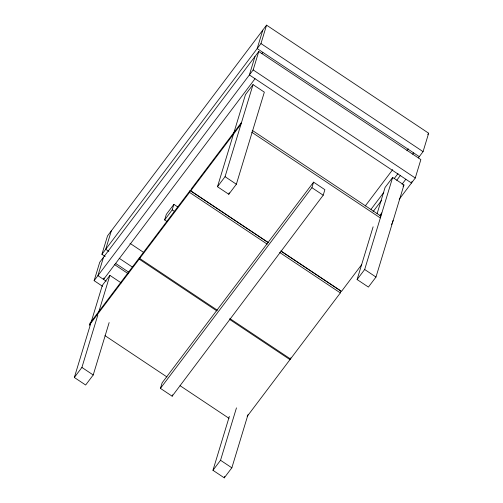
<?xml version="1.0" encoding="UTF-8"?>
<svg xmlns="http://www.w3.org/2000/svg" width="503" height="503" viewBox="0 0 503 503"><rect width="100%" height="100%" fill="white"/><g stroke="black" fill="none" stroke-linecap="round" stroke-linejoin="round"><path stroke-width="0.75" d="M105.196 256.486L101.927 254.304L107.523 235.888L266.559 25.15L428.663 133.22L423.067 151.636L418.333 157.911M102.625 286.339L94.13 280.674L99.726 262.258L258.762 51.513L420.866 159.589L415.271 178.005L399.175 199.326M111.308 230.871L105.712 249.287L108.855 251.381M103.511 257.24L97.915 275.657L106.183 281.164M104.02 277.952L103.568 279.423L255.034 78.72M109.145 322.58L93.218 374.98L85.648 385.015L74.337 377.476L90.49 324.328M91.169 322.077L102.316 285.396L109.887 275.361L121.198 282.9M74.337 377.476L81.914 367.442L97.834 315.041M98.513 312.791L109.887 275.361M139.174 259.127L139.733 257.284L89.88 323.354L89.32 325.196L139.174 259.127L216.856 310.917M217.378 310.232L139.696 258.441L140.255 256.599L190.109 190.536L268.445 242.76M167.235 221.666L164.626 219.924L166.304 214.404L173.881 204.369L177.798 206.978M164.626 219.924L172.202 209.889L173.881 204.369M139.696 258.441L189.549 192.379L190.109 190.536M190.712 190.838L191.272 188.996L241.132 122.933L240.572 124.775L190.712 190.838L268.395 242.628M262.773 30.167L257.178 48.584L419.282 156.653M254.971 56.531L249.381 74.947L411.479 183.023L411.932 181.545M217.485 186.726L245.458 94.646L253.028 84.611L264.339 92.15L236.366 184.23L228.79 194.265L217.485 186.726L225.055 176.691L253.028 84.611M101.927 254.304L260.963 43.566L266.559 25.15M94.13 280.674L253.166 69.93L258.762 51.513M160.432 388.379L162.111 382.852L313.576 182.149L324.881 189.688L323.203 195.214L172.158 396.194L160.432 388.379L311.898 187.676L313.576 182.149M228.79 194.265L229.249 192.768M172.158 396.194L172.579 394.811M247.998 414.661L231.852 467.815L224.275 477.85L212.964 470.311L229.343 416.409M212.964 470.311L220.54 460.276L236.46 407.87M224.275 477.85L224.734 476.354M247.168 416.377L289.973 359.658L290.344 358.432M229.777 318.5L290.489 358.972L290.86 357.746M290.489 358.972L340.342 292.909L340.902 291.067L281.498 251.462M377.093 213.731L385.078 187.456L392.654 177.421L403.959 184.959L375.986 277.04L368.41 287.075L357.105 279.536L373.119 226.815M357.105 279.536L364.675 269.501L392.654 177.421M391.548 224.69L391.925 223.464M392.535 222.276L393.095 220.44M261.887 53.607L262.83 52.356M365.26 205.966L392.717 169.593M406.914 150.774L408.335 148.894M371.025 209.33L383.808 192.398M394.22 178.596L398.005 173.579M412.68 154.138L413.623 152.887M427.713 134.477L428.663 133.22M373.081 211.637L381.601 200.351M396.748 180.275L400.539 175.258M402.042 184.268L405.827 179.25M379.928 215.359L381.79 212.895M380.299 215.969L381.23 214.737M403.016 186.217L403.959 184.959M361.732 264.565L341.506 291.369L280.8 250.896M260.963 43.566L423.067 151.636M253.166 69.93L415.271 178.005M252.229 130.327L380.828 216.064M251.67 132.17L380.268 217.906M311.898 187.676L323.203 195.214M364.675 269.501L375.986 277.04M225.055 176.691L236.366 184.23M189.549 192.379L267.231 244.169M279.637 252.437L340.342 292.909M172.202 209.889L174.811 211.631M130.019 243.345L143.726 252.487M229.915 319.619L289.973 359.658M119.198 258.278L132.258 266.986M115.652 263.459L128.724 272.173M114.388 264.49L128.095 273.626M104.989 335.639L167.002 376.986M180.055 385.688L229.016 418.326M81.914 367.442L93.218 374.98M220.54 460.276L231.852 467.815"/></g></svg>
